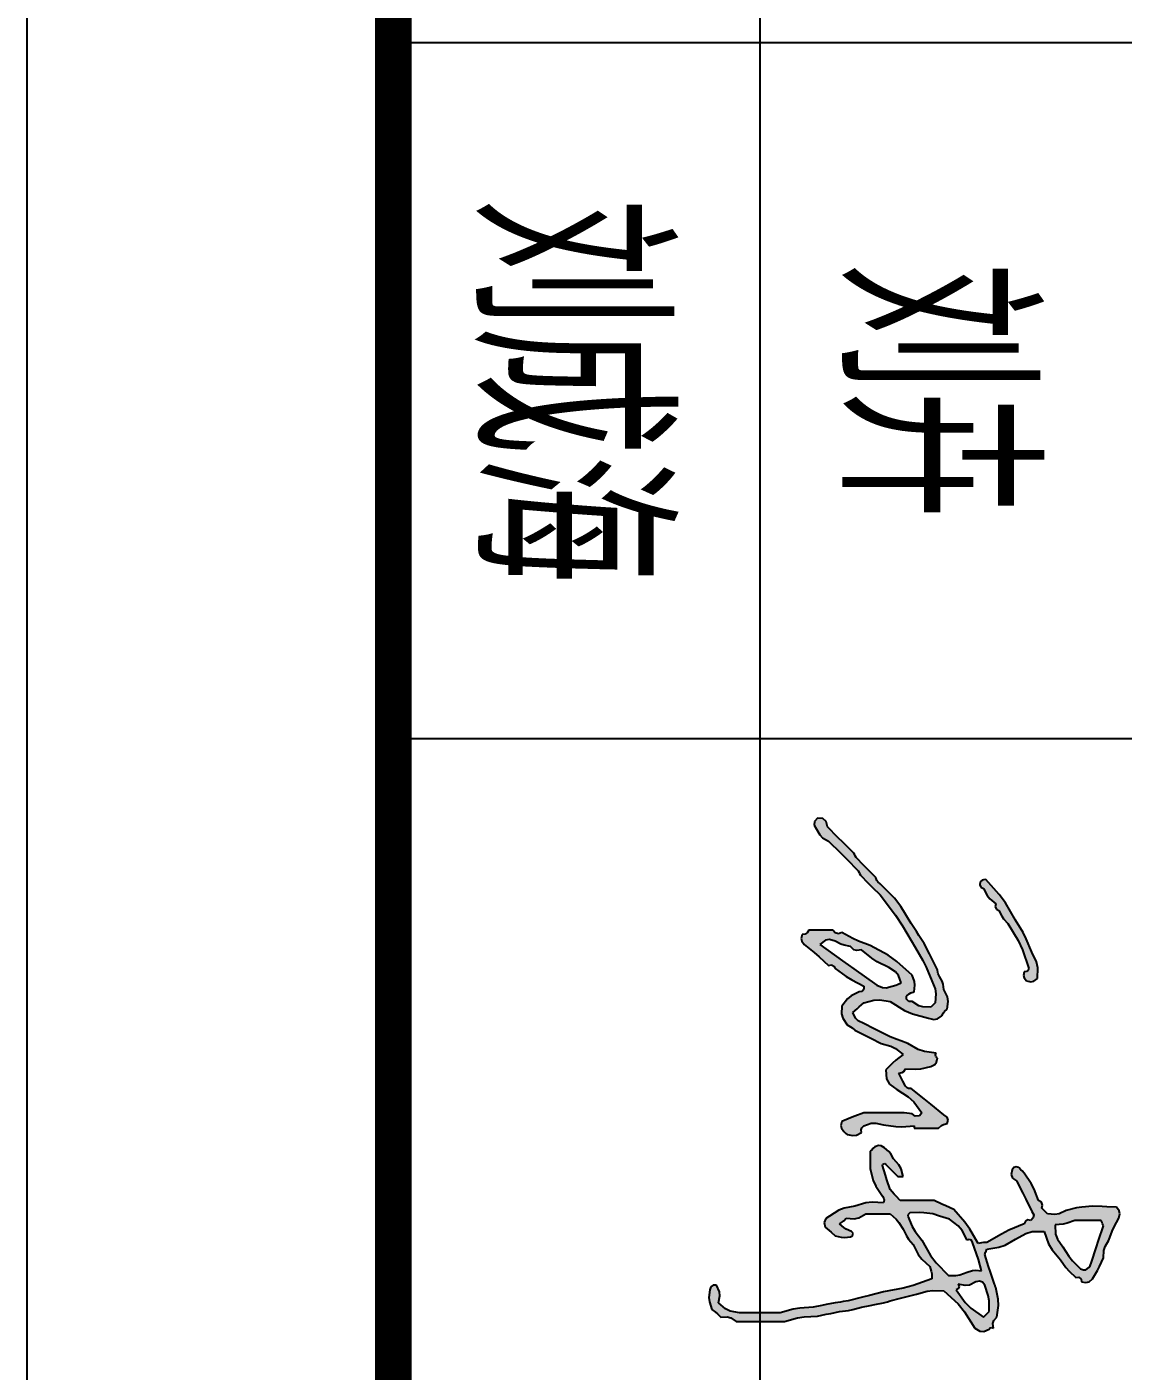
# Model space of a CAD drawing. Extents: x 196430 to 818205, y 904526 to 1974626.
# Drawn here: x 692055 to 696542, y 920538 to 926041 of the extents above; entities that cross this region are included whole.
import ezdxf
from ezdxf.enums import TextEntityAlignment as Align

# ---------------------------------------------------------------- set-up
doc = ezdxf.new("R2010")
doc.units = 0
doc.header["$LTSCALE"] = 1000
doc.header["$MEASUREMENT"] = 0
doc.layers.add('arch', color=8, linetype='Continuous')
doc.layers.add('FRAME', color=7, linetype='Continuous')
doc.layers.add('arch-1#教学楼$0$PUB_TITLE', color=8, linetype='Continuous', lineweight=25)
doc.layers.add('PUB_TITLE', color=4, linetype='Continuous', lineweight=25)
doc.styles.add('FRAME-3', font='romans.shx', dxfattribs={"width": 0.7, "bigfont": 'hztxt.shx'})

# ---------------------------------------------------------------- blocks, each defined once
blk = doc.blocks.new('arch-1#教学楼')
at = {"layer": 'arch-1#教学楼$0$PUB_TITLE'}
blk.add_lwpolyline([(5245367, -56682), (5371517, -56682), (5371517, 121668), (5245367, 121668)], close=True, dxfattribs=at)
blk = doc.blocks.new('jkeoa')
h = blk.add_hatch(color=0)
h.paths.add_polyline_path([(-1066.7, 522.1), (-1014, 546.6), (-906.5, 581.4), (-895.3, 575.8), (-890, 568.7), (-887.7, 556.4), (-867.5, 552.4), (-853.7, 555.9), (-837.7, 568.9), (-831.9, 593.7), (-835.3, 610.8), (-850.2, 631.4), (-911.5, 632.6), (-944.5, 625.7), (-1000.3, 600.2), (-1075.4, 568.1), (-1112, 549.2), (-1181.6, 506.4), (-1280.7, 449), (-1328, 414.5), (-1412.9, 337.6), (-1412, 324.1), (-1409, 316.7), (-1400.4, 306.3), (-1383.8, 303.5), (-1370.5, 310.1), (-1362.8, 325.1), (-1322.9, 344.8), (-1303.9, 359.7), (-1275.3, 393.8), (-1258.8, 391), (-1245.4, 397.7), (-1237.8, 412.6), (-1205.7, 428.9), (-1190.2, 439.2), (-1162.8, 462.6)])
h.paths.add_polyline_path([(-952.6, -20.6), (-914.8, -1.8), (-837.7, 31.3), (-790.9, 50.3), (-763.1, 54.5), (-712.7, 50), (-702.7, 40), (-697.7, 35), (-687.7, 25), (-688.5, -19.3), (-695.6, -43.6), (-718.9, -81.3), (-719.3, -99), (-732.5, -112.2), (-750.2, -112.5), (-763.2, -97.1), (-768.5, -87.8), (-775.2, -68.8), (-812.8, -64.8), (-833.7, -67.5), (-869, -81.3), (-947.4, -167.5), (-982.2, -216.4), (-1037.8, -318.8), (-1063, -385.9), (-1078.1, -418.7), (-1112.8, -481.4), (-1104.9, -500.4), (-1109.4, -518.3), (-1125.3, -531.4), (-1125.3, -586.4), (-1125.3, -613.9), (-1125.3, -668.9), (-1109.9, -678.3), (-1103, -688.6), (-1100.3, -706.4), (-1077.9, -712), (-1061.9, -708.5), (-1044, -693.9), (-998.2, -637.5), (-974.4, -609.9), (-925.2, -556.4), (-928.1, -539.9), (-921.4, -526.5), (-906.5, -518.9), (-862.6, -456.4), (-842.4, -423.7), (-806.5, -356.3), (-790.5, -354.7), (-777.1, -365.5), (-775.2, -381.3), (-751.8, -427.3), (-734.1, -449), (-693.9, -481.4), (-649.6, -482.5), (-624.3, -475), (-587.6, -450.1), (-576.5, -431.7), (-570.2, -422.8), (-556.4, -406.4), (-526.4, -346.3), (-511.4, -316.3), (-481.4, -256.3), (-466.5, -202.4), (-453, -175.6), (-418.9, -131.3), (-386.2, -173.2), (-368.6, -193.4), (-331.3, -231.3), (-280, -227.3), (-249.4, -210.2), (-218.8, -168.8), (-177.5, -102.8), (-149.5, -72.1), (-87.5, -25), (-70.1, -39.4), (-67.4, -63.4), (-81.3, -81.3), (-85.1, -111.1), (-86.4, -126.2), (-87.5, -156.3), (-87.5, -236.3), (-87.5, -276.3), (-87.5, -356.3), (-67.9, -406.5), (-57.9, -431.5), (-37.5, -481.4), (-15.1, -487), (0.9, -483.4), (18.8, -468.9), (26.3, -461.4), (30, -457.6), (37.5, -450.1), (42.8, -417.6), (39.8, -398.2), (25, -368.8), (9.3, -370.6), (-1, -367.2), (-12.5, -356.3), (-26.9, -313.6), (-28.3, -287.9), (-18.8, -243.8), (-8.9, -174.4), (-7.6, -138.7), (-12.5, -68.8), (-7.5, -68.8), (-5, -68.8), (0, -68.8), (0, -13.8), (0, 13.8), (0, 68.8), (-15, 85.4), (-20.7, 96.8), (-25, 118.8), (-45.7, 124), (-62.8, 117.6), (-75, 100), (-135.4, 25.3), (-165.4, -12.2), (-225.1, -87.5), (-225.9, -101), (-228.9, -108.5), (-237.6, -118.8), (-267.6, -133.8), (-282.6, -141.3), (-312.6, -156.3), (-315.3, -138.5), (-322.2, -128.2), (-337.6, -118.8), (-334, -61.2), (-336.6, -31.1), (-350.1, 25), (-361.8, 47.1), (-375.6, 57.5), (-400.1, 62.5), (-406.7, 54.6), (-415.6, 52.3), (-425.1, 56.3), (-435.6, -11.7), (-447.6, -46.3), (-481.4, -106.3), (-496.7, -146.2), (-504.2, -166.2), (-518.9, -206.3), (-548.9, -266.3), (-563.9, -296.3), (-593.9, -356.3), (-610.2, -387.7), (-625, -402.6), (-656.4, -418.9), (-678.8, -393.8), (-690.1, -381.3), (-712.7, -356.3), (-726.9, -298), (-728.2, -265.6), (-718.9, -206.3), (-668.8, -125.3), (-649.2, -79.6), (-625.2, 12.5), (-617, 41.8), (-620.5, 62.4), (-637.7, 87.5), (-654.9, 96.7), (-663.1, 103.5), (-675.2, 118.8), (-720.6, 123.6), (-746.3, 119.3), (-787.7, 100), (-818.9, 94.6), (-834.5, 89.4), (-862.7, 75), (-876.6, 67.4), (-884.6, 64.7), (-900.2, 62.5), (-960.2, 32.5), (-990.3, 17.5), (-1050.3, -12.5), (-1095.6, -42.1), (-1118.1, -57.1), (-1162.8, -87.5), (-1260.6, -146.2), (-1306.9, -182.2), (-1387.9, -262.6), (-1400.2, -275.7), (-1408.5, -281.2), (-1425.4, -287.6), (-1470.4, -332.6), (-1492.9, -355.1), (-1537.9, -400.1), (-1547.9, -405.1), (-1552.9, -407.6), (-1562.9, -412.6), (-1622.9, -472.6), (-1652.9, -502.6), (-1712.9, -562.6), (-1742.3, -569.5), (-1759.6, -589), (-1763, -618.9), (-1744, -635.4), (-1722.3, -637.5), (-1700.4, -625.2), (-1666.6, -606), (-1650.8, -590.2), (-1631.7, -556.4), (-1564.2, -488.9), (-1530.4, -455.1), (-1462.9, -387.6), (-1452.9, -382.6), (-1447.9, -380.1), (-1437.9, -375.1), (-1392.9, -330.1), (-1370.3, -307.6), (-1325.3, -262.6), (-1210.5, -175.3), (-1150, -135), (-1025.3, -62.5)])
h.paths.add_polyline_path([(-887.6, -175.8), (-866.9, -159.5), (-825.2, -143.8), (-816.8, -163.4), (-813, -173.5), (-806.5, -193.8), (-797.7, -227.8), (-799.2, -248.9), (-812.7, -281.3), (-904.8, -411.7), (-951, -476.7), (-1044, -606.4), (-1068.5, -572.8), (-1072, -550.5), (-1062.8, -518.9), (-1045.7, -485.9), (-1039.2, -467.7), (-1031.5, -431.4), (-1014.3, -411.7), (-1009.2, -394.7), (-1012.8, -368.8), (-966.3, -311), (-945.8, -279), (-912.7, -212.6)], flags=16)
h.paths.add_polyline_path([(587.7, 668.9), (658.3, 694.1), (693, 714.1), (750.2, 762.7), (793.7, 793.3), (814.1, 811.2), (850.2, 850.2), (848.3, 866.1), (859.3, 879.8), (875.2, 881.5), (878.8, 907.3), (873.7, 924.4), (856.5, 944), (810.5, 971.8), (786.6, 984.4), (737.7, 1006.5), (695.8, 1008.5), (673.2, 1015.6), (637.7, 1037.8), (586.1, 1056.6), (560.9, 1067.9), (512.6, 1094), (487.8, 1099.9), (470.8, 1096.5), (450.1, 1081.5), (448, 1026.5), (446.8, 999), (443.9, 944), (449.2, 883.4), (454.3, 853), (468.9, 794), (487.5, 755), (491.8, 730.6), (487.6, 687.7), (475.1, 675.2), (468.9, 668.9), (456.4, 656.4), (437.8, 660.8), (422.2, 654.1), (412.6, 637.7), (347, 612), (315, 595.4), (256.3, 556.4), (243.8, 543.9), (237.6, 537.6), (225.1, 525.1), (220.2, 510.1), (224.6, 496.7), (237.6, 487.6), (263.8, 481.7), (285.1, 490.2), (300.1, 512.6), (370.1, 547.6), (405.1, 565.1), (475.1, 600.2), (492.8, 609.9), (510.4, 607.7), (525.1, 593.9), (522.3, 577.4), (528.9, 564), (543.9, 556.4), (581.2, 469), (602.6, 426.2), (650.2, 343.8), (651.5, 323.7), (652.8, 313.6), (656.4, 293.8), (574.2, 246.2), (534.7, 218.2), (462.6, 156.3), (442.9, 111.1), (432.9, 88.6), (412.6, 43.8), (412.6, -33.8), (412.6, -72.5), (412.6, -150), (387.5, -172.5), (375, -183.7), (350.1, -206.3), (295.2, -224.3), (267.7, -233), (212.6, -250.1), (204.9, -248.1), (201.3, -237.5), (206.3, -231.3), (233.8, -203.8), (247.6, -190), (275.1, -162.5), (275.1, -150), (275.1, -143.8), (275.1, -131.3), (231.1, -144.3), (209, -156.7), (175, -187.5), (146.8, -202.7), (133.5, -213.4), (112.5, -237.6), (100.2, -256.6), (98.4, -272.6), (106.3, -293.8), (116.3, -303.8), (121.3, -308.8), (131.3, -318.8), (171.3, -318.8), (191.3, -318.8), (231.3, -318.8), (297.5, -301.9), (330.4, -287.4), (387.6, -250.1), (399.9, -241.1), (410.6, -239.4), (425.1, -243.8), (421.8, -309.2), (425.8, -343.5), (443.9, -406.4), (454.9, -467.1), (467, -498), (500.1, -550.1), (515.1, -572.5), (536.4, -581.1), (562.6, -575.1), (581.9, -552), (592, -540.8), (612.7, -518.9), (620.8, -484.7), (622.1, -466.3), (618.9, -431.4), (613.2, -419.9), (597.3, -416.7), (587.7, -425.1), (575, -455.2), (565.7, -469.7), (543.9, -493.9), (533.3, -477.5), (526.8, -469.8), (512.6, -456.4), (515.6, -410.4), (509.8, -384.2), (487.6, -343.8), (487.6, -288.8), (487.6, -261.3), (487.6, -206.3), (517.8, -171.5), (536.1, -155.8), (575.1, -131.3), (612.8, -113.6), (631, -102), (662.7, -75), (718.2, -46.3), (744.6, -26.5), (787.7, 18.8), (814.2, 27.8), (828.5, 30.4), (856.5, 31.3), (894.8, -76.1), (910, -131.8), (931.5, -243.8), (951.5, -323.8), (961.5, -363.8), (981.5, -443.9), (986.7, -473.8), (989.2, -488.8), (994, -518.9), (1004, -568.9), (1009, -593.9), (1019, -643.9), (1023.6, -719.8), (1030, -758.2), (1050.3, -831.5), (1050.3, -924), (1050.3, -970.2), (1050.3, -1062.8), (1041.3, -1114.6), (1028.4, -1141.8), (994, -1181.6), (954.4, -1174), (930.5, -1177), (894, -1194.1), (893.9, -1212.1), (902.3, -1224.7), (919, -1231.6), (964, -1236.6), (988.7, -1233.9), (1031.5, -1219.1), (1047.8, -1198), (1056.6, -1187.9), (1075.3, -1169), (1074, -1132.7), (1080, -1111.8), (1100.3, -1081.5), (1100.3, -971.5), (1100.3, -916.5), (1100.3, -806.5), (1080, -733.2), (1073.6, -694.8), (1069, -618.9), (1059, -568.9), (1054, -543.9), (1044, -493.9), (1037.1, -443.3), (1032, -418.2), (1019, -368.8), (1009, -318.8), (1004, -293.8), (994, -243.8), (990.6, -228.4), (988.1, -220.7), (981.5, -206.3), (966.5, -146.3), (959, -116.3), (944, -56.3), (927.2, 4.4), (923.3, 37.1), (925.2, 100), (1000.2, 180.7), (1044.2, 217), (1137.8, 275.1), (1154.1, 303.3), (1155.9, 326), (1144, 356.3), (1136.1, 362.9), (1133.9, 371.8), (1137.8, 381.3), (1111.9, 377.8), (1094.9, 382.9), (1075.3, 400.1), (1008.4, 409.7), (972.5, 408.4), (906.5, 393.8), (899, 391.3), (895.2, 390.1), (887.7, 387.6), (820.2, 365.1), (786.5, 353.8), (718.9, 331.3), (706.4, 336.4), (700.2, 338.9), (687.7, 343.8), (678.1, 412), (666, 446.9), (631.4, 506.4), (598.9, 565.3), (589.1, 601.6)])
h.paths.add_polyline_path([(550.1, 731.4), (546.4, 777.4), (541.2, 800.7), (525.1, 844), (525.1, 904), (525.1, 934), (525.1, 994), (537.6, 999), (543.9, 1001.5), (556.4, 1006.5), (638.9, 979), (680.2, 965.2), (762.7, 937.7), (783.2, 931.1), (793.6, 923.7), (806.5, 906.5), (806, 893.7), (804.7, 887.1), (800.2, 875.2), (754.6, 830.3), (729, 809.8), (675.2, 775.2), (632.1, 744.4), (603.1, 734.3)], flags=16)
h.paths.add_polyline_path([(714.3, 285.3), (746.9, 295.4), (812.7, 312.6), (807.8, 280.3), (809.2, 262.4), (819, 231.3), (834.5, 191), (838.5, 168.2), (837.7, 125), (766.3, 54.9), (724.9, 23.9), (637.7, -25), (587.4, -64.5), (559, -81.3), (500.1, -106.3), (491.7, -103.1), (487.6, -100.3), (481.4, -93.8), (479.8, -41.2), (481.1, -14.7), (487.6, 37.5), (500.1, 75), (506.4, 93.8), (518.9, 131.3), (556.1, 181), (582.3, 203.1), (637.7, 231.3), (632.8, 243.8), (638, 256.9), (650.2, 262.6)], flags=16)
h.paths.add_polyline_path([(876.4, 319.2), (894, 331.3), (951.6, 351), (983.2, 356.2), (1044, 356.3), (1056.5, 343.8), (1062.8, 337.6), (1075.3, 325.1), (1024, 253), (991, 220), (919, 168.8), (913.3, 181), (900.3, 186.2), (887.7, 181.3), (895.7, 220.8), (892.7, 245), (875.2, 281.3), (870, 302)], flags=16)
at = {"color": 0}
for p, q in [((450.1, 1081.5), (448, 1026.5)), ((470.8, 1096.5), (450.1, 1081.5)), ((487.8, 1099.9), (470.8, 1096.5)), ((512.6, 1094), (487.8, 1099.9)), ((560.9, 1067.9), (512.6, 1094)), ((446.8, 999), (443.9, 944)), ((448, 1026.5), (446.8, 999)), ((537.6, 999), (525.1, 994)), ((525.1, 994), (525.1, 934)), ((543.9, 1001.5), (537.6, 999)), ((556.4, 1006.5), (543.9, 1001.5)), ((638.9, 979), (556.4, 1006.5)), ((586.1, 1056.6), (560.9, 1067.9)), ((637.7, 1037.8), (586.1, 1056.6)), ((673.2, 1015.6), (637.7, 1037.8)), ((695.8, 1008.5), (673.2, 1015.6)), ((737.7, 1006.5), (695.8, 1008.5)), ((786.6, 984.4), (737.7, 1006.5)), ((443.9, 944), (449.2, 883.4)), ((525.1, 934), (525.1, 904)), ((680.2, 965.2), (638.9, 979)), ((762.7, 937.7), (680.2, 965.2)), ((783.2, 931.1), (762.7, 937.7)), ((793.6, 923.7), (783.2, 931.1)), ((810.5, 971.8), (786.6, 984.4)), ((806.5, 906.5), (793.6, 923.7)), ((856.5, 944), (810.5, 971.8)), ((873.7, 924.4), (856.5, 944)), ((878.8, 907.3), (873.7, 924.4)), ((449.2, 883.4), (454.3, 853)), ((454.3, 853), (468.9, 794)), ((525.1, 904), (525.1, 844)), ((525.1, 844), (541.2, 800.7)), ((754.6, 830.3), (800.2, 875.2)), ((800.2, 875.2), (804.7, 887.1)), ((804.7, 887.1), (806, 893.7)), ((806, 893.7), (806.5, 906.5)), ((814.1, 811.2), (850.2, 850.2)), ((848.3, 866.1), (859.3, 879.8)), ((850.2, 850.2), (848.3, 866.1)), ((859.3, 879.8), (875.2, 881.5)), ((875.2, 881.5), (878.8, 907.3)), ((468.9, 794), (487.5, 755)), ((541.2, 800.7), (546.4, 777.4)), ((546.4, 777.4), (550.1, 731.4)), ((632.1, 744.4), (675.2, 775.2)), ((675.2, 775.2), (729, 809.8)), ((729, 809.8), (754.6, 830.3)), ((750.2, 762.7), (793.7, 793.3)), ((793.7, 793.3), (814.1, 811.2)), ((487.5, 755), (491.8, 730.6)), ((491.8, 730.6), (487.6, 687.7)), ((550.1, 731.4), (603.1, 734.3)), ((587.7, 668.9), (658.3, 694.1)), ((603.1, 734.3), (632.1, 744.4)), ((658.3, 694.1), (693, 714.1)), ((693, 714.1), (750.2, 762.7)), ((-944.5, 625.7), (-1000.3, 600.2)), ((-911.5, 632.6), (-944.5, 625.7)), ((-850.2, 631.4), (-911.5, 632.6)), ((-835.3, 610.8), (-850.2, 631.4)), ((347, 612), (315, 595.4)), ((412.6, 637.7), (347, 612)), ((422.2, 654.1), (412.6, 637.7)), ((437.8, 660.8), (422.2, 654.1)), ((456.4, 656.4), (437.8, 660.8)), ((468.9, 668.9), (456.4, 656.4)), ((475.1, 675.2), (468.9, 668.9)), ((487.6, 687.7), (475.1, 675.2)), ((589.1, 601.6), (587.7, 668.9)), ((-1112, 549.2), (-1181.6, 506.4)), ((-1075.4, 568.1), (-1112, 549.2)), ((-1000.3, 600.2), (-1075.4, 568.1)), ((-1066.7, 522.1), (-1014, 546.6)), ((-1014, 546.6), (-906.5, 581.4)), ((-906.5, 581.4), (-895.3, 575.8)), ((-895.3, 575.8), (-890, 568.7)), ((-890, 568.7), (-887.7, 556.4)), ((-887.7, 556.4), (-867.5, 552.4)), ((-867.5, 552.4), (-853.7, 555.9)), ((-853.7, 555.9), (-837.7, 568.9)), ((-837.7, 568.9), (-831.9, 593.7)), ((-831.9, 593.7), (-835.3, 610.8)), ((237.6, 537.6), (225.1, 525.1)), ((243.8, 543.9), (237.6, 537.6)), ((256.3, 556.4), (243.8, 543.9)), ((315, 595.4), (256.3, 556.4)), ((300.1, 512.6), (370.1, 547.6)), ((370.1, 547.6), (405.1, 565.1)), ((405.1, 565.1), (475.1, 600.2)), ((475.1, 600.2), (492.8, 609.9)), ((492.8, 609.9), (510.4, 607.7)), ((510.4, 607.7), (525.1, 593.9)), ((525.1, 593.9), (522.3, 577.4)), ((522.3, 577.4), (528.9, 564)), ((528.9, 564), (543.9, 556.4)), ((543.9, 556.4), (581.2, 469)), ((598.9, 565.3), (589.1, 601.6)), ((631.4, 506.4), (598.9, 565.3)), ((-1181.6, 506.4), (-1280.7, 449)), ((-1190.2, 439.2), (-1162.8, 462.6)), ((-1162.8, 462.6), (-1066.7, 522.1)), ((225.1, 525.1), (220.2, 510.1)), ((220.2, 510.1), (224.6, 496.7)), ((224.6, 496.7), (237.6, 487.6)), ((237.6, 487.6), (263.8, 481.7)), ((263.8, 481.7), (285.1, 490.2)), ((285.1, 490.2), (300.1, 512.6)), ((581.2, 469), (602.6, 426.2)), ((666, 446.9), (631.4, 506.4)), ((-1328, 414.5), (-1412.9, 337.6)), ((-1280.7, 449), (-1328, 414.5)), ((-1303.9, 359.7), (-1275.3, 393.8)), ((-1275.3, 393.8), (-1258.8, 391)), ((-1258.8, 391), (-1245.4, 397.7)), ((-1245.4, 397.7), (-1237.8, 412.6)), ((-1237.8, 412.6), (-1205.7, 428.9)), ((-1205.7, 428.9), (-1190.2, 439.2)), ((602.6, 426.2), (650.2, 343.8)), ((678.1, 412), (666, 446.9)), ((687.7, 343.8), (678.1, 412)), ((887.7, 387.6), (820.2, 365.1)), ((895.2, 390.1), (887.7, 387.6)), ((899, 391.3), (895.2, 390.1)), ((906.5, 393.8), (899, 391.3)), ((972.5, 408.4), (906.5, 393.8)), ((1008.4, 409.7), (972.5, 408.4)), ((1075.3, 400.1), (1008.4, 409.7)), ((1094.9, 382.9), (1075.3, 400.1)), ((1111.9, 377.8), (1094.9, 382.9)), ((-1412.9, 337.6), (-1412, 324.1)), ((-1412, 324.1), (-1409, 316.7)), ((-1409, 316.7), (-1400.4, 306.3)), ((-1400.4, 306.3), (-1383.8, 303.5)), ((-1383.8, 303.5), (-1370.5, 310.1)), ((-1370.5, 310.1), (-1362.8, 325.1)), ((-1362.8, 325.1), (-1322.9, 344.8)), ((-1322.9, 344.8), (-1303.9, 359.7)), ((650.2, 343.8), (651.5, 323.7)), ((651.5, 323.7), (652.8, 313.6)), ((652.8, 313.6), (656.4, 293.8)), ((700.2, 338.9), (687.7, 343.8)), ((706.4, 336.4), (700.2, 338.9)), ((718.9, 331.3), (706.4, 336.4)), ((786.5, 353.8), (718.9, 331.3)), ((812.7, 312.6), (746.9, 295.4)), ((820.2, 365.1), (786.5, 353.8)), ((807.8, 280.3), (812.7, 312.6)), ((876.4, 319.2), (870, 302)), ((894, 331.3), (876.4, 319.2)), ((951.6, 351), (894, 331.3)), ((983.2, 356.2), (951.6, 351)), ((1044, 356.3), (983.2, 356.2)), ((1024, 253), (1075.3, 325.1)), ((1056.5, 343.8), (1044, 356.3)), ((1062.8, 337.6), (1056.5, 343.8)), ((1075.3, 325.1), (1062.8, 337.6)), ((1137.8, 381.3), (1111.9, 377.8)), ((1133.9, 371.8), (1137.8, 381.3)), ((1136.1, 362.9), (1133.9, 371.8)), ((1144, 356.3), (1136.1, 362.9)), ((1155.9, 326), (1144, 356.3)), ((1154.1, 303.3), (1155.9, 326)), ((574.2, 246.2), (534.7, 218.2)), ((656.4, 293.8), (574.2, 246.2)), ((637.7, 231.3), (582.3, 203.1)), ((638, 256.9), (632.8, 243.8)), ((632.8, 243.8), (637.7, 231.3)), ((650.2, 262.6), (638, 256.9)), ((714.3, 285.3), (650.2, 262.6)), ((746.9, 295.4), (714.3, 285.3)), ((809.2, 262.4), (807.8, 280.3)), ((819, 231.3), (809.2, 262.4)), ((834.5, 191), (819, 231.3)), ((870, 302), (875.2, 281.3)), ((875.2, 281.3), (892.7, 245)), ((892.7, 245), (895.7, 220.8)), ((991, 220), (1024, 253)), ((1044.2, 217), (1137.8, 275.1)), ((1137.8, 275.1), (1154.1, 303.3)), ((462.6, 156.3), (442.9, 111.1)), ((534.7, 218.2), (462.6, 156.3)), ((556.1, 181), (518.9, 131.3)), ((582.3, 203.1), (556.1, 181)), ((838.5, 168.2), (834.5, 191)), ((837.7, 125), (838.5, 168.2)), ((895.7, 220.8), (887.7, 181.3)), ((887.7, 181.3), (900.3, 186.2)), ((900.3, 186.2), (913.3, 181)), ((913.3, 181), (919, 168.8)), ((919, 168.8), (991, 220)), ((925.2, 100), (1000.2, 180.7)), ((1000.2, 180.7), (1044.2, 217)), ((-834.5, 89.4), (-862.7, 75)), ((-818.9, 94.6), (-834.5, 89.4)), ((-787.7, 100), (-818.9, 94.6)), ((-746.3, 119.3), (-787.7, 100)), ((-720.6, 123.6), (-746.3, 119.3)), ((-675.2, 118.8), (-720.6, 123.6)), ((-663.1, 103.5), (-675.2, 118.8)), ((-654.9, 96.7), (-663.1, 103.5)), ((-637.7, 87.5), (-654.9, 96.7)), ((-620.5, 62.4), (-637.7, 87.5)), ((-75, 100), (-135.4, 25.3)), ((-62.8, 117.6), (-75, 100)), ((-45.7, 124), (-62.8, 117.6)), ((-25, 118.8), (-45.7, 124)), ((-20.7, 96.8), (-25, 118.8)), ((-15, 85.4), (-20.7, 96.8)), ((0, 68.8), (-15, 85.4)), ((432.9, 88.6), (412.6, 43.8)), ((442.9, 111.1), (432.9, 88.6)), ((506.4, 93.8), (500.1, 75)), ((518.9, 131.3), (506.4, 93.8)), ((766.3, 54.9), (837.7, 125)), ((923.3, 37.1), (925.2, 100)), ((-990.3, 17.5), (-1050.3, -12.5)), ((-960.2, 32.5), (-990.3, 17.5)), ((-900.2, 62.5), (-960.2, 32.5)), ((-914.8, -1.8), (-837.7, 31.3)), ((-884.6, 64.7), (-900.2, 62.5)), ((-876.6, 67.4), (-884.6, 64.7)), ((-862.7, 75), (-876.6, 67.4)), ((-837.7, 31.3), (-790.9, 50.3)), ((-790.9, 50.3), (-763.1, 54.5)), ((-763.1, 54.5), (-712.7, 50)), ((-712.7, 50), (-702.7, 40)), ((-702.7, 40), (-697.7, 35)), ((-697.7, 35), (-687.7, 25)), ((-687.7, 25), (-688.5, -19.3)), ((-649.2, -79.6), (-625.2, 12.5)), ((-625.2, 12.5), (-617, 41.8)), ((-617, 41.8), (-620.5, 62.4)), ((-425.1, 56.3), (-435.6, -11.7)), ((-415.6, 52.3), (-425.1, 56.3)), ((-406.7, 54.6), (-415.6, 52.3)), ((-400.1, 62.5), (-406.7, 54.6)), ((-375.6, 57.5), (-400.1, 62.5)), ((-361.8, 47.1), (-375.6, 57.5)), ((-350.1, 25), (-361.8, 47.1)), ((-336.6, -31.1), (-350.1, 25)), ((-135.4, 25.3), (-165.4, -12.2)), ((0, 13.8), (0, 68.8)), ((0, -13.8), (0, 13.8)), ((412.6, 43.8), (412.6, -33.8)), ((487.6, 37.5), (481.1, -14.7)), ((500.1, 75), (487.6, 37.5)), ((637.7, -25), (724.9, 23.9)), ((724.9, 23.9), (766.3, 54.9)), ((744.6, -26.5), (787.7, 18.8)), ((787.7, 18.8), (814.2, 27.8)), ((814.2, 27.8), (828.5, 30.4)), ((828.5, 30.4), (856.5, 31.3)), ((856.5, 31.3), (894.8, -76.1)), ((927.2, 4.4), (923.3, 37.1)), ((944, -56.3), (927.2, 4.4)), ((-1118.1, -57.1), (-1162.8, -87.5)), ((-1150, -135), (-1025.3, -62.5)), ((-1095.6, -42.1), (-1118.1, -57.1)), ((-1050.3, -12.5), (-1095.6, -42.1)), ((-1025.3, -62.5), (-952.6, -20.6)), ((-952.6, -20.6), (-914.8, -1.8)), ((-833.7, -67.5), (-869, -81.3)), ((-812.8, -64.8), (-833.7, -67.5)), ((-775.2, -68.8), (-812.8, -64.8)), ((-768.5, -87.8), (-775.2, -68.8)), ((-695.6, -43.6), (-718.9, -81.3)), ((-688.5, -19.3), (-695.6, -43.6)), ((-447.6, -46.3), (-481.4, -106.3)), ((-435.6, -11.7), (-447.6, -46.3)), ((-337.6, -118.8), (-334, -61.2)), ((-334, -61.2), (-336.6, -31.1)), ((-165.4, -12.2), (-225.1, -87.5)), ((-177.5, -102.8), (-149.5, -72.1)), ((-149.5, -72.1), (-87.5, -25)), ((-87.5, -25), (-70.1, -39.4)), ((-67.4, -63.4), (-81.3, -81.3)), ((-70.1, -39.4), (-67.4, -63.4)), ((-7.6, -138.7), (-12.5, -68.8)), ((-12.5, -68.8), (-7.5, -68.8)), ((-7.5, -68.8), (-5, -68.8)), ((-5, -68.8), (0, -68.8)), ((0, -68.8), (0, -13.8)), ((412.6, -33.8), (412.6, -72.5)), ((412.6, -72.5), (412.6, -150)), ((481.1, -14.7), (479.8, -41.2)), ((479.8, -41.2), (481.4, -93.8)), ((559, -81.3), (587.4, -64.5)), ((587.4, -64.5), (637.7, -25)), ((631, -102), (662.7, -75)), ((662.7, -75), (718.2, -46.3)), ((718.2, -46.3), (744.6, -26.5)), ((894.8, -76.1), (910, -131.8)), ((959, -116.3), (944, -56.3)), ((-1260.6, -146.2), (-1306.9, -182.2)), ((-1162.8, -87.5), (-1260.6, -146.2)), ((-1210.5, -175.3), (-1150, -135)), ((-869, -81.3), (-947.4, -167.5)), ((-825.2, -143.8), (-866.9, -159.5)), ((-816.8, -163.4), (-825.2, -143.8)), ((-763.2, -97.1), (-768.5, -87.8)), ((-750.2, -112.5), (-763.2, -97.1)), ((-732.5, -112.2), (-750.2, -112.5)), ((-719.3, -99), (-732.5, -112.2)), ((-718.9, -81.3), (-719.3, -99)), ((-718.9, -206.3), (-668.8, -125.3)), ((-668.8, -125.3), (-649.2, -79.6)), ((-496.7, -146.2), (-504.2, -166.2)), ((-481.4, -106.3), (-496.7, -146.2)), ((-453, -175.6), (-418.9, -131.3)), ((-418.9, -131.3), (-386.2, -173.2)), ((-322.2, -128.2), (-337.6, -118.8)), ((-315.3, -138.5), (-322.2, -128.2)), ((-312.6, -156.3), (-315.3, -138.5)), ((-282.6, -141.3), (-312.6, -156.3)), ((-267.6, -133.8), (-282.6, -141.3)), ((-237.6, -118.8), (-267.6, -133.8)), ((-228.9, -108.5), (-237.6, -118.8)), ((-225.9, -101), (-228.9, -108.5)), ((-225.1, -87.5), (-225.9, -101)), ((-218.8, -168.8), (-177.5, -102.8)), ((-86.4, -126.2), (-87.5, -156.3)), ((-85.1, -111.1), (-86.4, -126.2)), ((-81.3, -81.3), (-85.1, -111.1)), ((-8.9, -174.4), (-7.6, -138.7)), ((231.1, -144.3), (209, -156.7)), ((275.1, -131.3), (231.1, -144.3)), ((275.1, -143.8), (275.1, -131.3)), ((275.1, -150), (275.1, -143.8)), ((275.1, -162.5), (275.1, -150)), ((412.6, -150), (387.5, -172.5)), ((481.4, -93.8), (487.6, -100.3)), ((487.6, -100.3), (491.7, -103.1)), ((491.7, -103.1), (500.1, -106.3)), ((500.1, -106.3), (559, -81.3)), ((536.1, -155.8), (575.1, -131.3)), ((575.1, -131.3), (612.8, -113.6)), ((612.8, -113.6), (631, -102)), ((910, -131.8), (931.5, -243.8)), ((966.5, -146.3), (959, -116.3)), ((981.5, -206.3), (966.5, -146.3)), ((-1306.9, -182.2), (-1387.9, -262.6)), ((-1325.3, -262.6), (-1210.5, -175.3)), ((-982.2, -216.4), (-1037.8, -318.8)), ((-947.4, -167.5), (-982.2, -216.4)), ((-912.7, -212.6), (-945.8, -279)), ((-887.6, -175.8), (-912.7, -212.6)), ((-866.9, -159.5), (-887.6, -175.8)), ((-813, -173.5), (-816.8, -163.4)), ((-806.5, -193.8), (-813, -173.5)), ((-797.7, -227.8), (-806.5, -193.8)), ((-799.2, -248.9), (-797.7, -227.8)), ((-728.2, -265.6), (-718.9, -206.3)), ((-518.9, -206.3), (-548.9, -266.3)), ((-504.2, -166.2), (-518.9, -206.3)), ((-481.4, -256.3), (-466.5, -202.4)), ((-466.5, -202.4), (-453, -175.6)), ((-386.2, -173.2), (-368.6, -193.4)), ((-368.6, -193.4), (-331.3, -231.3)), ((-331.3, -231.3), (-280, -227.3)), ((-280, -227.3), (-249.4, -210.2)), ((-249.4, -210.2), (-218.8, -168.8)), ((-87.5, -156.3), (-87.5, -236.3)), ((-18.8, -243.8), (-8.9, -174.4)), ((133.5, -213.4), (112.5, -237.6)), ((146.8, -202.7), (133.5, -213.4)), ((175, -187.5), (146.8, -202.7)), ((209, -156.7), (175, -187.5)), ((206.3, -231.3), (233.8, -203.8)), ((233.8, -203.8), (247.6, -190)), ((247.6, -190), (275.1, -162.5)), ((295.2, -224.3), (267.7, -233)), ((350.1, -206.3), (295.2, -224.3)), ((375, -183.7), (350.1, -206.3)), ((387.5, -172.5), (375, -183.7)), ((487.6, -206.3), (517.8, -171.5)), ((487.6, -261.3), (487.6, -206.3)), ((517.8, -171.5), (536.1, -155.8)), ((988.1, -220.7), (981.5, -206.3)), ((990.6, -228.4), (988.1, -220.7)), ((994, -243.8), (990.6, -228.4)), ((-1425.4, -287.6), (-1470.4, -332.6)), ((-1408.5, -281.2), (-1425.4, -287.6)), ((-1400.2, -275.7), (-1408.5, -281.2)), ((-1387.9, -262.6), (-1400.2, -275.7)), ((-1370.3, -307.6), (-1325.3, -262.6)), ((-945.8, -279), (-966.3, -311)), ((-904.8, -411.7), (-812.7, -281.3)), ((-812.7, -281.3), (-799.2, -248.9)), ((-726.9, -298), (-728.2, -265.6)), ((-712.7, -356.3), (-726.9, -298)), ((-563.9, -296.3), (-593.9, -356.3)), ((-548.9, -266.3), (-563.9, -296.3)), ((-511.4, -316.3), (-481.4, -256.3)), ((-87.5, -236.3), (-87.5, -276.3)), ((-87.5, -276.3), (-87.5, -356.3)), ((-28.3, -287.9), (-18.8, -243.8)), ((-26.9, -313.6), (-28.3, -287.9)), ((100.2, -256.6), (98.4, -272.6)), ((98.4, -272.6), (106.3, -293.8)), ((112.5, -237.6), (100.2, -256.6)), ((106.3, -293.8), (116.3, -303.8)), ((116.3, -303.8), (121.3, -308.8)), ((201.3, -237.5), (206.3, -231.3)), ((204.9, -248.1), (201.3, -237.5)), ((212.6, -250.1), (204.9, -248.1)), ((267.7, -233), (212.6, -250.1)), ((231.3, -318.8), (297.5, -301.9)), ((297.5, -301.9), (330.4, -287.4)), ((330.4, -287.4), (387.6, -250.1)), ((387.6, -250.1), (399.9, -241.1)), ((399.9, -241.1), (410.6, -239.4)), ((410.6, -239.4), (425.1, -243.8)), ((425.1, -243.8), (421.8, -309.2)), ((487.6, -288.8), (487.6, -261.3)), ((487.6, -343.8), (487.6, -288.8)), ((931.5, -243.8), (951.5, -323.8)), ((1004, -293.8), (994, -243.8)), ((1009, -318.8), (1004, -293.8)), ((-1492.9, -355.1), (-1537.9, -400.1)), ((-1470.4, -332.6), (-1492.9, -355.1)), ((-1452.9, -382.6), (-1447.9, -380.1)), ((-1447.9, -380.1), (-1437.9, -375.1)), ((-1437.9, -375.1), (-1392.9, -330.1)), ((-1392.9, -330.1), (-1370.3, -307.6)), ((-1037.8, -318.8), (-1063, -385.9)), ((-966.3, -311), (-1012.8, -368.8)), ((-1012.8, -368.8), (-1009.2, -394.7)), ((-842.4, -423.7), (-806.5, -356.3)), ((-806.5, -356.3), (-790.5, -354.7)), ((-790.5, -354.7), (-777.1, -365.5)), ((-777.1, -365.5), (-775.2, -381.3)), ((-775.2, -381.3), (-751.8, -427.3)), ((-690.1, -381.3), (-712.7, -356.3)), ((-678.8, -393.8), (-690.1, -381.3)), ((-593.9, -356.3), (-610.2, -387.7)), ((-556.4, -406.4), (-526.4, -346.3)), ((-526.4, -346.3), (-511.4, -316.3)), ((-87.5, -356.3), (-67.9, -406.5)), ((-12.5, -356.3), (-26.9, -313.6)), ((-1, -367.2), (-12.5, -356.3)), ((9.3, -370.6), (-1, -367.2)), ((25, -368.8), (9.3, -370.6)), ((39.8, -398.2), (25, -368.8)), ((121.3, -308.8), (131.3, -318.8)), ((131.3, -318.8), (171.3, -318.8)), ((171.3, -318.8), (191.3, -318.8)), ((191.3, -318.8), (231.3, -318.8)), ((421.8, -309.2), (425.8, -343.5)), ((425.8, -343.5), (443.9, -406.4)), ((509.8, -384.2), (487.6, -343.8)), ((951.5, -323.8), (961.5, -363.8)), ((961.5, -363.8), (981.5, -443.9)), ((1019, -368.8), (1009, -318.8)), ((1032, -418.2), (1019, -368.8)), ((-1562.9, -412.6), (-1622.9, -472.6)), ((-1564.2, -488.9), (-1530.4, -455.1)), ((-1552.9, -407.6), (-1562.9, -412.6)), ((-1547.9, -405.1), (-1552.9, -407.6)), ((-1537.9, -400.1), (-1547.9, -405.1)), ((-1530.4, -455.1), (-1462.9, -387.6)), ((-1462.9, -387.6), (-1452.9, -382.6)), ((-1078.1, -418.7), (-1112.8, -481.4)), ((-1063, -385.9), (-1078.1, -418.7)), ((-1031.5, -431.4), (-1039.2, -467.7)), ((-1014.3, -411.7), (-1031.5, -431.4)), ((-1009.2, -394.7), (-1014.3, -411.7)), ((-951, -476.7), (-904.8, -411.7)), ((-906.5, -518.9), (-862.6, -456.4)), ((-862.6, -456.4), (-842.4, -423.7)), ((-751.8, -427.3), (-734.1, -449)), ((-734.1, -449), (-693.9, -481.4)), ((-656.4, -418.9), (-678.8, -393.8)), ((-625, -402.6), (-656.4, -418.9)), ((-610.2, -387.7), (-625, -402.6)), ((-624.3, -475), (-587.6, -450.1)), ((-587.6, -450.1), (-576.5, -431.7)), ((-576.5, -431.7), (-570.2, -422.8)), ((-570.2, -422.8), (-556.4, -406.4)), ((-67.9, -406.5), (-57.9, -431.5)), ((-57.9, -431.5), (-37.5, -481.4)), ((26.3, -461.4), (30, -457.6)), ((30, -457.6), (37.5, -450.1)), ((37.5, -450.1), (42.8, -417.6)), ((42.8, -417.6), (39.8, -398.2)), ((443.9, -406.4), (454.9, -467.1)), ((515.6, -410.4), (509.8, -384.2)), ((512.6, -456.4), (515.6, -410.4)), ((526.8, -469.8), (512.6, -456.4)), ((575, -455.2), (565.7, -469.7)), ((587.7, -425.1), (575, -455.2)), ((597.3, -416.7), (587.7, -425.1)), ((613.2, -419.9), (597.3, -416.7)), ((618.9, -431.4), (613.2, -419.9)), ((622.1, -466.3), (618.9, -431.4)), ((981.5, -443.9), (986.7, -473.8)), ((1037.1, -443.3), (1032, -418.2)), ((1044, -493.9), (1037.1, -443.3)), ((-1652.9, -502.6), (-1712.9, -562.6)), ((-1622.9, -472.6), (-1652.9, -502.6)), ((-1631.7, -556.4), (-1564.2, -488.9)), ((-1109.4, -518.3), (-1125.3, -531.4)), ((-1125.3, -531.4), (-1125.3, -586.4)), ((-1112.8, -481.4), (-1104.9, -500.4)), ((-1104.9, -500.4), (-1109.4, -518.3)), ((-1062.8, -518.9), (-1072, -550.5)), ((-1045.7, -485.9), (-1062.8, -518.9)), ((-1039.2, -467.7), (-1045.7, -485.9)), ((-1044, -606.4), (-951, -476.7)), ((-928.1, -539.9), (-921.4, -526.5)), ((-921.4, -526.5), (-906.5, -518.9)), ((-693.9, -481.4), (-649.6, -482.5)), ((-649.6, -482.5), (-624.3, -475)), ((-37.5, -481.4), (-15.1, -487)), ((-15.1, -487), (0.9, -483.4)), ((0.9, -483.4), (18.8, -468.9)), ((18.8, -468.9), (26.3, -461.4)), ((454.9, -467.1), (467, -498)), ((467, -498), (500.1, -550.1)), ((533.3, -477.5), (526.8, -469.8)), ((543.9, -493.9), (533.3, -477.5)), ((565.7, -469.7), (543.9, -493.9)), ((592, -540.8), (612.7, -518.9)), ((612.7, -518.9), (620.8, -484.7)), ((620.8, -484.7), (622.1, -466.3)), ((986.7, -473.8), (989.2, -488.8)), ((989.2, -488.8), (994, -518.9)), ((994, -518.9), (1004, -568.9)), ((1054, -543.9), (1044, -493.9)), ((-1759.6, -589), (-1763, -618.9)), ((-1742.3, -569.5), (-1759.6, -589)), ((-1712.9, -562.6), (-1742.3, -569.5)), ((-1700.4, -625.2), (-1666.6, -606)), ((-1666.6, -606), (-1650.8, -590.2)), ((-1650.8, -590.2), (-1631.7, -556.4)), ((-1125.3, -586.4), (-1125.3, -613.9)), ((-1072, -550.5), (-1068.5, -572.8)), ((-1068.5, -572.8), (-1044, -606.4)), ((-998.2, -637.5), (-974.4, -609.9)), ((-974.4, -609.9), (-925.2, -556.4)), ((-925.2, -556.4), (-928.1, -539.9)), ((500.1, -550.1), (515.1, -572.5)), ((515.1, -572.5), (536.4, -581.1)), ((536.4, -581.1), (562.6, -575.1)), ((562.6, -575.1), (581.9, -552)), ((581.9, -552), (592, -540.8)), ((1004, -568.9), (1009, -593.9)), ((1009, -593.9), (1019, -643.9)), ((1059, -568.9), (1054, -543.9)), ((1069, -618.9), (1059, -568.9)), ((-1763, -618.9), (-1744, -635.4)), ((-1744, -635.4), (-1722.3, -637.5)), ((-1722.3, -637.5), (-1700.4, -625.2)), ((-1125.3, -613.9), (-1125.3, -668.9)), ((-1125.3, -668.9), (-1109.9, -678.3)), ((-1109.9, -678.3), (-1103, -688.6)), ((-1044, -693.9), (-998.2, -637.5)), ((1019, -643.9), (1023.6, -719.8)), ((1073.6, -694.8), (1069, -618.9)), ((-1103, -688.6), (-1100.3, -706.4)), ((-1100.3, -706.4), (-1077.9, -712)), ((-1077.9, -712), (-1061.9, -708.5)), ((-1061.9, -708.5), (-1044, -693.9)), ((1023.6, -719.8), (1030, -758.2)), ((1030, -758.2), (1050.3, -831.5)), ((1080, -733.2), (1073.6, -694.8)), ((1100.3, -806.5), (1080, -733.2)), ((1050.3, -831.5), (1050.3, -924)), ((1100.3, -916.5), (1100.3, -806.5)), ((1100.3, -971.5), (1100.3, -916.5)), ((1050.3, -924), (1050.3, -970.2)), ((1050.3, -970.2), (1050.3, -1062.8)), ((1100.3, -1081.5), (1100.3, -971.5)), ((1050.3, -1062.8), (1041.3, -1114.6)), ((1028.4, -1141.8), (994, -1181.6)), ((1041.3, -1114.6), (1028.4, -1141.8)), ((1074, -1132.7), (1080, -1111.8)), ((1075.3, -1169), (1074, -1132.7)), ((1080, -1111.8), (1100.3, -1081.5)), ((894, -1194.1), (893.9, -1212.1)), ((893.9, -1212.1), (902.3, -1224.7)), ((930.5, -1177), (894, -1194.1)), ((954.4, -1174), (930.5, -1177)), ((994, -1181.6), (954.4, -1174)), ((988.7, -1233.9), (1031.5, -1219.1)), ((1031.5, -1219.1), (1047.8, -1198)), ((1047.8, -1198), (1056.6, -1187.9)), ((1056.6, -1187.9), (1075.3, -1169)), ((902.3, -1224.7), (919, -1231.6)), ((919, -1231.6), (964, -1236.6)), ((964, -1236.6), (988.7, -1233.9))]:
    blk.add_line(p, q, dxfattribs=at)
blk = doc.blocks.new('A0')
at = {"layer": 'FRAME'}
for p, q in [((434428, 459754), (434428, 418054)), ((435928, 440854), (435928, 418054)), ((440428, 438004), (434428, 438004)), ((440428, 435154), (434428, 435154))]:
    blk.add_line(p, q, dxfattribs=at)
at = {"layer": 'PUB_TITLE', "color": 0}
blk.add_lwpolyline([(432928, 416554), (559078, 416554), (559078, 594904), (432928, 594904)], close=True, dxfattribs=at)
at = {"layer": 'PUB_TITLE', "color": 0, "const_width": 150}
blk.add_lwpolyline([(434428, 418054), (557578, 418054), (557578, 591154), (434428, 591154)], close=True, dxfattribs=at)
at = {"color": 7, "xscale": 0.7200000000000001, "yscale": 0.7200000000000001, "zscale": 0.7200000000000001, "rotation": 270}
blk.add_blockref('jkeoa', (436609.6, 433561.1), dxfattribs=at)
at = {"layer": 'FRAME', "style": 'FRAME-3', "width": 0.7}
for s, p in [('刘成海', (435178, 436579)), ('刘卉', (436678, 436579))]:
    blk.add_text(s, height=750, rotation=270, dxfattribs=at).set_placement(p, align=Align.MIDDLE)

msp = doc.modelspace()

# ---------------------------------------------------------------- block references
at = {"layer": 'arch'}
msp.add_blockref('arch-1#教学楼', (-4553311.7, 961207.8), dxfattribs=at)
at = {"layer": 'FRAME'}
msp.add_blockref('A0', (259127.3, 487971.8), dxfattribs=at)

doc.saveas('drawing.dxf')
